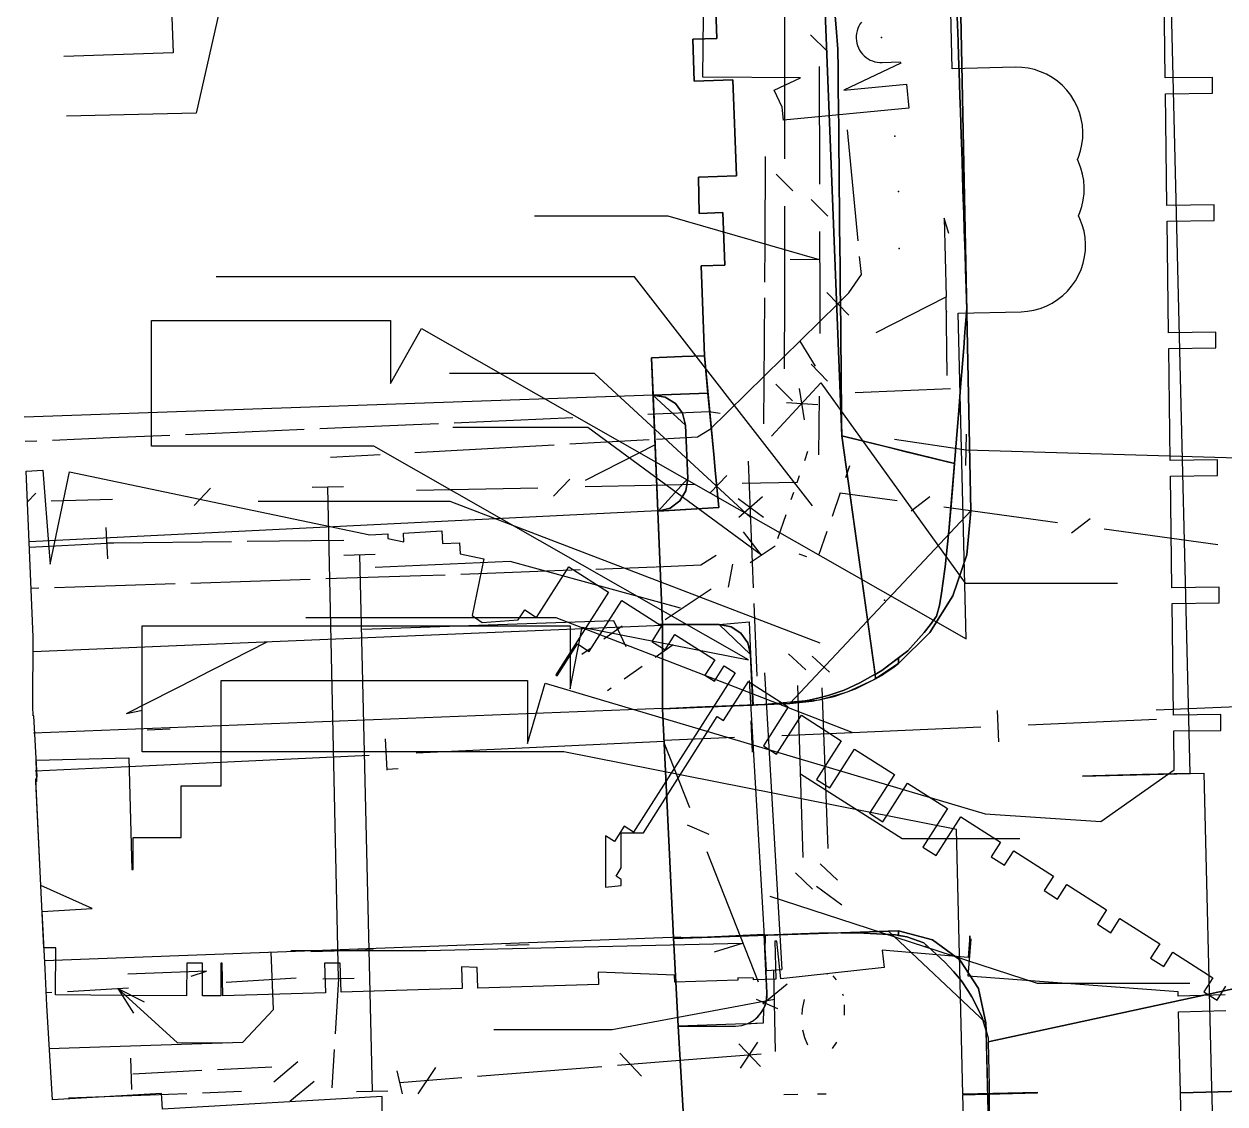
# Model space of a CAD drawing. Header units: metres. Extents: x 17314 to 17509, y 13897 to 14299.
# Drawn here: x 17349.74 to 17387.9, y 13999.59 to 14033.9 of the extents above; entities that cross this region are included whole.
import ezdxf

# ---------------------------------------------------------------- set-up
doc = ezdxf.new("R2010")
doc.units = ezdxf.units.M
for name, color, linetype in [('BOUNDARY', 7, 'Continuous'), ('BUSH', 7, 'Continuous'), ('CURB', 7, 'Continuous'), ('ELECTR_CABLE', 7, 'Continuous'), ('ELECTR_CABLE_COMM', 7, 'Continuous'), ('GAS', 7, 'Continuous'), ('GRASS', 7, 'Continuous'), ('GROUND', 7, 'Continuous'), ('HEAT', 7, 'Continuous'), ('LAMP', 7, 'Continuous'), ('OVERHEAD_POWER_LINE', 7, 'Continuous'), ('ROAD', 7, 'Continuous'), ('SEWER', 7, 'Continuous'), ('SIDEWALK_PATH', 7, 'Continuous'), ('WATER_PIPELINE', 7, 'Continuous')]:
    doc.layers.add(name, color=color, linetype=linetype)

msp = doc.modelspace()

# ---------------------------------------------------------------- linework, layer by layer
at = {"layer": 'BOUNDARY'}
msp.add_lwpolyline([(17370.74, 13998.467), (17370.52, 14002.065), (17370.381, 14004.876), (17370.022, 14012.149), (17370.031, 14014.821), (17369.676, 14023.293), (17370.655, 14023.334), (17371.362, 14023.364), (17371.256, 14026.216), (17372.006, 14026.244), (17371.944, 14027.911), (17371.193, 14027.883), (17371.171, 14029.034), (17372.375, 14029.079), (17372.261, 14032.13), (17371.037, 14032.084), (17370.987, 14033.417), (17371.752, 14033.445), (17371.696, 14034.957)], dxfattribs=at)
at = {"layer": 'BUSH'}
for p in [(17376.981, 14033.474), (17377.412, 14030.333), (17377.528, 14028.576), (17377.545, 14026.768)]:
    msp.add_point(p, dxfattribs=at)
at = {"layer": 'CURB'}
for points in [[(17370.022, 14012.149), (17374.072, 14012.315), (17379.827, 14018.431), (17379.426, 14038.38), (17376.367, 14041.319), (17370.426, 14041.2)], [(17374.919, 14041.29), (17375.722, 14020.817), (17376.799, 14013.098)], [(17379.41, 14033.625), (17379.419, 14033.344)], [(17379.451, 14032.373), (17379.476, 14031.621)], [(17379.492, 14031.122), (17379.517, 14030.37)], [(17379.498, 14022.366), (17379.438, 14021.616)], [(17369.725, 14022.115), (17349.737, 14021.409)], [(17369.725, 14022.115), (17369.716, 14022.114), (17370.758, 14021.157), (17370.829, 14019.464), (17369.89, 14018.424), (17369.88, 14018.423)], [(17379.398, 14021.117), (17379.338, 14020.367)], [(17379.299, 14019.869), (17379.238, 14019.119)], [(17349.903, 14017.467), (17369.879, 14018.445)], [(17379.085, 14017.373), (17379.009, 14016.653)], [(17378.938, 14016.13), (17378.897, 14015.818)], [(17378.897, 14015.818), (17378.831, 14015.426)], [(17350.028, 14013.968), (17370.031, 14014.799)], [(17372.902, 14012.267), (17372.825, 14013.871), (17371.826, 14014.823), (17369.89, 14014.823)], [(17378.342, 14014.574), (17378.146, 14014.355)], [(17378.547, 14014.829), (17378.342, 14014.574)], [(17370.022, 14012.155), (17350.042, 14011.371)], [(17353.654, 14011.483), (17354.386, 14011.51)], [(17370.382, 14004.853), (17377.199, 14005.096), (17380.305, 14002.175), (17382.469, 13918.617)], [(17350.393, 14004.147), (17370.611, 14004.899)], [(17365.053, 14004.637), (17365.794, 14004.662)], [(17378.406, 14004.585), (17378.378, 14004.605)], [(17350.53, 14001.357), (17356.694, 14001.56), (17357.66, 14002.596), (17357.592, 14004.415)], [(17358.853, 14004.433), (17359.593, 14004.457)], [(17360.093, 14004.474), (17360.833, 14004.498)]]:
    msp.add_lwpolyline(points, dxfattribs=at)
at = {"layer": 'ELECTR_CABLE'}
for points in [[(17376.346, 14033.961), (17376.301, 14033.896), (17376.263, 14033.828), (17376.232, 14033.756), (17376.208, 14033.681), (17376.191, 14033.604), (17376.183, 14033.526), (17376.181, 14033.448), (17376.188, 14033.369), (17376.202, 14033.292), (17376.224, 14033.217), (17376.252, 14033.144), (17376.288, 14033.074), (17376.331, 14033.008), (17376.38, 14032.946), (17376.435, 14032.89), (17376.494, 14032.839), (17376.559, 14032.795), (17376.628, 14032.757), (17376.7, 14032.726), (17376.774, 14032.702), (17376.851, 14032.685), (17376.929, 14032.676), (17377.008, 14032.675), (17377.576, 14032.694), (17377.595, 14032.655), (17375.786, 14031.8), (17377.777, 14031.991), (17377.85, 14031.224), (17373.868, 14030.844), (17373.828, 14031.262), (17373.577, 14031.795), (17374.414, 14032.191), (17371.313, 14032.207), (17371.324, 14034.141)], [(17376.243, 14027.011), (17375.907, 14030.536)], [(17373.285, 14026.945), (17373.3, 14029.696)], [(17373.276, 14025.697), (17373.285, 14026.945)], [(17376.345, 14025.944), (17376.291, 14026.513)], [(17375.947, 14025.356), (17376.345, 14025.944)], [(17373.244, 14021.198), (17373.273, 14025.197)], [(17375.252, 14025.367), (17375.952, 14024.653)], [(17375.602, 14025.01), (17375.947, 14025.356)], [(17375.602, 14025.01), (17371.516, 14021.004)], [(17374.392, 14023.823), (17374.881, 14023.028)], [(17367.867, 14022.799), (17363.263, 14022.799)], [(17372.83, 14018.21), (17367.867, 14022.799)], [(17373.49, 14020.809), (17375.053, 14022.502)], [(17374.371, 14022.318), (17374.524, 14021.33)], [(17375.053, 14022.502), (17379.647, 14016.142)], [(17376.146, 14022.196), (17379.177, 14022.324)], [(17373.965, 14021.876), (17374.964, 14021.809)], [(17363.408, 14021.236), (17367.176, 14021.401)], [(17369.56, 14021.506), (17371.494, 14021.591)], [(17371.494, 14021.591), (17371.856, 14021.537)], [(17354.872, 14020.865), (17358.64, 14021.028)], [(17359.14, 14021.049), (17359.853, 14021.08)], [(17359.853, 14021.08), (17362.112, 14021.179)], [(17362.112, 14021.179), (17362.908, 14021.214)], [(17371.516, 14021.004), (17371.14, 14020.778)], [(17349.769, 14020.646), (17350.14, 14020.662)], [(17350.639, 14020.683), (17352.488, 14020.763)], [(17352.488, 14020.763), (17354.372, 14020.844)], [(17369.6, 14020.693), (17367.083, 14020.553)], [(17371.14, 14020.778), (17369.831, 14020.705)], [(17377.398, 14020.714), (17379.675, 14020.376)], [(17379.66, 14019.876), (17379.69, 14020.876)], [(17361.05, 14020.219), (17359.481, 14020.132)], [(17366.584, 14020.525), (17362.155, 14020.28)], [(17379.675, 14020.376), (17392.245, 14020.003)], [(17372.919, 14015.991), (17372.759, 14020.018)], [(17359.891, 14019.198), (17358.891, 14019.176)], [(17359.729, 14003.574), (17359.391, 14019.187)], [(17372.43, 14018.831), (17373.237, 14018.24)], [(17372.456, 14018.231), (17373.209, 14018.89)], [(17352.403, 14016.912), (17352.351, 14017.91)], [(17349.91, 14017.282), (17352.377, 14017.411)], [(17352.596, 14017.413), (17352.377, 14017.411)], [(17356.331, 14017.453), (17352.596, 14017.413)], [(17359.895, 14017.491), (17356.831, 14017.458)], [(17359.895, 14017.031), (17360.895, 14017.055)], [(17360.395, 14017.043), (17360.799, 14000)], [(17371.244, 14016.718), (17371.73, 14017.023)], [(17362.344, 14016.382), (17363.115, 14016.407)], [(17363.615, 14016.424), (17364.194, 14016.443)], [(17364.194, 14016.443), (17367.405, 14016.568)], [(17367.904, 14016.588), (17369.799, 14016.662)], [(17369.82, 14016.662), (17371.244, 14016.718)], [(17350.707, 14016.002), (17352.64, 14016.065)], [(17352.64, 14016.065), (17354.535, 14016.127)], [(17355.035, 14016.143), (17358.825, 14016.267)], [(17359.325, 14016.283), (17362.344, 14016.382)], [(17379.647, 14016.142), (17384.483, 14016.142)], [(17349.965, 14015.978), (17350.207, 14015.985)], [(17373.031, 14013.189), (17372.939, 14015.491)], [(17372.784, 14013.041), (17373.319, 14003.835)], [(17373.271, 14013.29), (17373.819, 14003.865)], [(17373.433, 14006.191), (17381.932, 14003.435)], [(17373.319, 14003.835), (17373.819, 14003.865)], [(17373.619, 14001.259), (17373.569, 14003.85)], [(17356.16, 14003.468), (17358.39, 14003.599)], [(17360.229, 14003.585), (17359.229, 14003.563)], [(17359.729, 14003.574), (17359.624, 14001.827)], [(17381.932, 14003.435), (17386.781, 14003.435)], [(17350.443, 14003.131), (17350.62, 14003.141)], [(17351.119, 14003.171), (17353.053, 14003.285)], [(17352.719, 14003.265), (17354.61, 14001.539)], [(17352.719, 14003.265), (17353.215, 14002.474)], [(17352.719, 14003.265), (17353.552, 14002.843)], [(17373.216, 14002.771), (17373.983, 14003.414)], [(17373.587, 14002.915), (17368.427, 14001.953)], [(17368.427, 14001.953), (17364.67, 14001.953)], [(17354.61, 14001.539), (17356.204, 14001.543)], [(17373.048, 14001.556), (17372.49, 14000.727)], [(17359.593, 14001.328), (17359.52, 14000.111)], [(17368.669, 14001.208), (17369.356, 14000.481)], [(17370.573, 14000.984), (17373.157, 14001.187)], [(17372.45, 14001.507), (17373.138, 14000.78)], [(17353.126, 14001.052), (17353.156, 14000.052)], [(17355.89, 14000.689), (17357.607, 14000.775)], [(17357.671, 14000.3), (17358.439, 14000.94)], [(17364.151, 14000.477), (17368.1, 14000.788)], [(17368.599, 14000.828), (17370.573, 14000.984)], [(17353.2, 14000.554), (17355.391, 14000.664)], [(17361.765, 13999.916), (17361.591, 14000.646)], [(17361.678, 14000.281), (17363.116, 14000.395)], [(17362.812, 14000.748), (17362.254, 13999.918)], [(17363.116, 14000.395), (17363.653, 14000.437)], [(17355.412, 13999.951), (17356.653, 14000)], [(17358.187, 13999.68), (17358.956, 14000.32)], [(17360.299, 13999.988), (17361.299, 14000.012)], [(17351.146, 13999.784), (17353.163, 13999.863)], [(17353.163, 13999.863), (17354.912, 13999.932)]]:
    msp.add_lwpolyline(points, dxfattribs=at)
at = {"layer": 'ELECTR_CABLE_COMM'}
for points in [[(17373.901, 14034.172), (17373.9, 14032.196)], [(17374.733, 14033.56), (17375.265, 14033.031)], [(17375.001, 14032.546), (17375.012, 14028.812)], [(17373.9, 14032.196), (17373.899, 14029.613)], [(17373.634, 14029.128), (17374.164, 14028.598)], [(17374.748, 14028.326), (17375.28, 14027.797)], [(17373.899, 14028.113), (17373.898, 14025.287)], [(17370.211, 14027.794), (17365.961, 14027.794)], [(17375.019, 14026.408), (17370.211, 14027.794)], [(17375.016, 14027.312), (17375.022, 14025.325)], [(17375.019, 14026.408), (17374.085, 14026.417)], [(17369.138, 14025.867), (17355.845, 14025.867)], [(17374.791, 14018.596), (17369.138, 14025.867)], [(17373.898, 14025.287), (17373.897, 14022.947)], [(17375.022, 14025.325), (17375.026, 14024.066)], [(17374.749, 14023.096), (17375.273, 14022.56)], [(17373.632, 14022.462), (17374.162, 14021.932)], [(17375.002, 14022.078), (17374.979, 14020.211)], [(17367.657, 14021.088), (17363.365, 14021.088)], [(17373.173, 14017.032), (17367.657, 14021.088)], [(17374.548, 14020.032), (17374.649, 14020.326)], [(17375.972, 14019.867), (17375.84, 14019.486)], [(17372.068, 14019.555), (17371.549, 14019.014)], [(17374.308, 14019.339), (17374.384, 14019.559)], [(17355.662, 14019.153), (17355.147, 14018.608)], [(17366.068, 14019.16), (17362.213, 14019.077)], [(17367.077, 14019.447), (17366.559, 14018.906)], [(17369.672, 14019.239), (17367.568, 14019.193)], [(17371.059, 14019.269), (17369.672, 14019.239)], [(17374.308, 14019.339), (17372.558, 14019.301)], [(17350.111, 14018.993), (17349.85, 14018.717)], [(17352.551, 14018.798), (17350.603, 14018.742)], [(17363.28, 14018.728), (17357.173, 14018.728)], [(17375.033, 14014.236), (17363.28, 14018.728)], [(17374.12, 14018.797), (17374.201, 14019.03)], [(17375.675, 14019.01), (17375.413, 14018.251)], [(17375.675, 14019.01), (17377.481, 14018.763)], [(17377.926, 14018.435), (17378.523, 14018.888)], [(17373.692, 14017.562), (17373.956, 14018.324)], [(17378.968, 14018.559), (17382.58, 14018.065)], [(17383.024, 14017.737), (17383.621, 14018.19)], [(17373.173, 14017.032), (17372.596, 14017.767)], [(17375.249, 14017.778), (17374.985, 14017.016)], [(17384.066, 14017.862), (17387.678, 14017.368)], [(17372.815, 14016.793), (17373.61, 14017.325)], [(17365.184, 14016.822), (17360.896, 14016.641)], [(17370.601, 14015.34), (17365.184, 14016.822)], [(17374.609, 14016.979), (17374.37, 14017.062)], [(17372.119, 14016.008), (17372.265, 14016.743)], [(17370.115, 14014.984), (17371.569, 14015.958)], [(17368.481, 14014.937), (17360.493, 14014.666)], [(17368.875, 14014.111), (17368.481, 14014.937)], [(17368.164, 14014.375), (17368.743, 14014.78)], [(17370.37, 14014.184), (17369.791, 14013.779)], [(17367.466, 14013.885), (17367.755, 14014.088)], [(17374.577, 14013.384), (17374.031, 14013.898)], [(17374.784, 14013.821), (17375.333, 14013.311)], [(17369.382, 14013.492), (17368.803, 14013.087)], [(17368.394, 14012.8), (17368.281, 14012.721)], [(17374.498, 14007.428), (17374.328, 14012.891)], [(17375.087, 14012.816), (17375.28, 14007.713)], [(17370.892, 14009), (17370.075, 14011.07)], [(17374.416, 14010.077), (17377.637, 14008.025)], [(17371.511, 14008.153), (17370.824, 14008.452)], [(17377.637, 14008.025), (17381.377, 14008.025)], [(17373.077, 14003.465), (17371.443, 14007.605)], [(17374.795, 14006.421), (17374.249, 14006.935)], [(17375.034, 14007.218), (17375.583, 14006.708)], [(17375.725, 14005.911), (17374.919, 14006.503)], [(17372.563, 14004.691), (17362.513, 14004.457)], [(17372.563, 14004.691), (17371.669, 14004.42)], [(17362.513, 14004.457), (17358.221, 14004.457)], [(17375.237, 14003.739), (17375.276, 14003.733)], [(17375.434, 14003.662), (17375.549, 14003.541)], [(17375.749, 14003.088), (17375.763, 14003.039)], [(17373.696, 14002.618), (17373.009, 14002.917)], [(17374.477, 14002.604), (17374.535, 14002.914)], [(17375.802, 14002.739), (17375.8, 14002.42)], [(17374.467, 14002.439), (17374.477, 14002.604)], [(17374.546, 14001.693), (17374.49, 14001.941)], [(17374.646, 14001.46), (17374.546, 14001.693)], [(17375.56, 14001.553), (17375.418, 14001.352)], [(17374.323, 13999.89), (17373.878, 13999.883)], [(17375.224, 13999.905), (17374.955, 13999.901)]]:
    msp.add_lwpolyline(points, dxfattribs=at)
at = {"layer": 'GAS'}
for points in [[(17387.911, 14003.061), (17386.412, 14003.024), (17386.408, 14003.159), (17379.743, 14003.658), (17379.831, 14004.832), (17379.79, 14004.834), (17379.797, 14004.936), (17379.738, 14004.248), (17377.006, 14004.481), (17377.065, 14003.925), (17373.785, 14003.574), (17373.657, 14004.765), (17373.596, 14004.77), (17373.632, 14003.563), (17372.919, 14003.542), (17372.917, 14003.587), (17372.416, 14003.606), (17372.419, 14003.526), (17370.413, 14003.465), (17370.406, 14003.685), (17367.982, 14003.78), (17367.994, 14003.392), (17364.155, 14003.275), (17364.135, 14003.931), (17363.634, 14003.951), (17363.655, 14003.26), (17359.816, 14003.143), (17359.788, 14004.063), (17359.288, 14004.063), (17359.316, 14003.128), (17356.06, 14003.029), (17356.029, 14004.063), (17355.994, 14004.063), (17355.988, 14003.028), (17355.405, 14003.031), (17355.411, 14004.063), (17354.911, 14004.063), (17354.905, 14003.034), (17352.985, 14003.044), (17350.741, 14003.057), (17350.749, 14004.557), (17350.372, 14004.559), (17350.112, 14009.836), (17350.142, 14009.838), (17350.124, 14010.514), (17353.064, 14010.592), (17353.158, 14007.043), (17353.202, 14007.043), (17353.202, 14008.063), (17354.731, 14008.063), (17354.731, 14009.704), (17355.999, 14009.704), (17355.999, 14013.047), (17365.733, 14013.047), (17365.733, 14011.047), (17366.302, 14012.964), (17380.279, 14008.811), (17383.958, 14008.565), (17386.288, 14010.204), (17386.272, 14011.443), (17387.772, 14011.463), (17387.765, 14011.963), (17386.265, 14011.943), (17386.219, 14015.492), (17387.719, 14015.511), (17387.712, 14016.011), (17386.212, 14015.992), (17386.166, 14019.54), (17387.665, 14019.56), (17387.659, 14020.06), (17386.159, 14020.04), (17386.112, 14023.589), (17387.612, 14023.609), (17387.606, 14024.109), (17386.106, 14024.089), (17386.059, 14027.638), (17387.559, 14027.657), (17387.552, 14028.157), (17386.053, 14028.138), (17386.006, 14031.686), (17387.506, 14031.706), (17387.499, 14032.206), (17385.999, 14032.186), (17385.953, 14035.735)], [(17388.031, 13998.198), (17386.531, 13998.161), (17386.487, 13999.951), (17388.486, 14000), (17386.487, 13999.952), (17386.424, 14002.525), (17387.924, 14002.561)]]:
    msp.add_lwpolyline(points, dxfattribs=at)
at = {"layer": 'GRASS'}
for points in [[(17374.944, 14040.648), (17375.722, 14020.817), (17375.713, 14021.76), (17375.705, 14022.512), (17375.7, 14023.011), (17375.693, 14023.763), (17375.688, 14024.263), (17375.68, 14025.015), (17375.675, 14025.515), (17375.668, 14026.267), (17375.663, 14026.767), (17375.655, 14027.519), (17375.65, 14028.019), (17375.643, 14028.771), (17375.638, 14029.271), (17375.631, 14030.023), (17375.626, 14030.523), (17375.618, 14031.274), (17375.613, 14031.774), (17375.606, 14032.526), (17375.601, 14033.026), (17375.6, 14033.1), (17375.542, 14033.776), (17375.499, 14034.274)], [(17379.393, 14034.125), (17379.41, 14033.625), (17379.419, 14033.344), (17379.435, 14032.873), (17379.451, 14032.373), (17379.476, 14031.621), (17379.492, 14031.122), (17379.517, 14030.37), (17379.533, 14029.87), (17379.558, 14029.118), (17379.574, 14028.618), (17379.599, 14027.866), (17379.615, 14027.366), (17379.64, 14026.614), (17379.657, 14026.115), (17379.697, 14024.873), (17379.426, 14038.38)], [(17375.499, 14034.274), (17375.542, 14033.776), (17375.6, 14033.1), (17375.601, 14033.026), (17375.606, 14032.526), (17375.613, 14031.774), (17375.618, 14031.274), (17375.626, 14030.523), (17375.631, 14030.023), (17375.638, 14029.271), (17375.643, 14028.771), (17375.65, 14028.019), (17375.655, 14027.519), (17375.663, 14026.767), (17375.668, 14026.267), (17375.675, 14025.515), (17375.68, 14025.015), (17375.688, 14024.263), (17375.693, 14023.763), (17375.7, 14023.011), (17375.705, 14022.512), (17375.713, 14021.76), (17375.718, 14021.26), (17375.722, 14020.817), (17376.022, 14020.743), (17376.508, 14020.624), (17377.238, 14020.444), (17377.723, 14020.324), (17379.304, 14019.935), (17379.398, 14021.117), (17379.438, 14021.616), (17379.498, 14022.366), (17379.537, 14022.864), (17379.597, 14023.614), (17379.637, 14024.113), (17379.697, 14024.873), (17379.657, 14026.115), (17379.64, 14026.614), (17379.615, 14027.366), (17379.599, 14027.866), (17379.574, 14028.618), (17379.558, 14029.118), (17379.533, 14029.87), (17379.517, 14030.37), (17379.492, 14031.122), (17379.476, 14031.621), (17379.451, 14032.373), (17379.435, 14032.873), (17379.419, 14033.344), (17379.41, 14033.625), (17379.393, 14034.125)]]:
    msp.add_lwpolyline(points, dxfattribs=at)
for points in [[(17379.697, 14024.873), (17379.637, 14024.113), (17379.597, 14023.614), (17379.537, 14022.864), (17379.498, 14022.366), (17379.438, 14021.616), (17379.398, 14021.117), (17379.304, 14019.935), (17379.238, 14019.119), (17379.197, 14018.621), (17379.129, 14017.79), (17379.009, 14016.653), (17378.938, 14016.13), (17378.897, 14015.818), (17378.831, 14015.426), (17378.738, 14015.092), (17378.547, 14014.829), (17378.342, 14014.574), (17377.823, 14013.993), (17377.523, 14013.766), (17377.523, 14013.583), (17378.516, 14014.566), (17379.247, 14015.735), (17379.692, 14017.04), (17379.827, 14018.431)], [(17370.829, 14019.464), (17370.758, 14021.157), (17370.664, 14021.541), (17370.438, 14021.848), (17370.115, 14022.05), (17369.725, 14022.115), (17369.88, 14018.423), (17370.27, 14018.524), (17370.572, 14018.752), (17370.769, 14019.076)], [(17375.722, 14020.817), (17376.779, 14013.241), (17376.994, 14013.367), (17377.823, 14013.993), (17378.342, 14014.574), (17378.547, 14014.829), (17378.738, 14015.092), (17378.831, 14015.426), (17378.897, 14015.818), (17379.009, 14016.653), (17379.129, 14017.79), (17379.304, 14019.935)], [(17370.031, 14014.821), (17370.022, 14012.149), (17371.12, 14012.196), (17372.898, 14012.268), (17372.825, 14013.871), (17372.733, 14014.244), (17372.516, 14014.546), (17372.203, 14014.749), (17371.826, 14014.823)], [(17376.779, 14013.241), (17376.799, 14013.098), (17376.986, 14013.209), (17377.17, 14013.327), (17377.348, 14013.452), (17377.523, 14013.583), (17377.523, 14013.766), (17376.994, 14013.367)]]:
    msp.add_lwpolyline(points, close=True, dxfattribs=at)
at = {"layer": 'GROUND'}
for points in [[(17378.205, 14040.736), (17378.527, 14040.463), (17378.806, 14040.148), (17379.038, 14039.797), (17379.22, 14039.416), (17379.306, 14039.165), (17379.369, 14038.907), (17379.409, 14038.645), (17379.426, 14038.38), (17379.827, 14018.431), (17379.692, 14017.04), (17379.247, 14015.735), (17378.516, 14014.566), (17377.523, 14013.583), (17376.799, 14013.103), (17376.783, 14013.243), (17375.722, 14020.817), (17374.919, 14041.29), (17376.367, 14041.319), (17376.858, 14041.289), (17377.334, 14041.179), (17377.786, 14040.994)], [(17370.031, 14014.821), (17371.826, 14014.823), (17372.203, 14014.749), (17372.516, 14014.546), (17372.733, 14014.244), (17372.825, 14013.871), (17372.902, 14012.268), (17371.12, 14012.196), (17370.022, 14012.149)]]:
    msp.add_lwpolyline(points, close=True, dxfattribs=at)
at = {"layer": 'HEAT'}
for points in [[(17385.959, 14043.939), (17386.779, 14010.094), (17385.28, 14010.058), (17383.697, 14010.02), (17383.377, 14010.012), (17387.229, 14010.104), (17387.468, 14000.107), (17387.585, 13996.201), (17385.302, 13996.133), (17385.302, 13996.129), (17387.971, 13996.201)], [(17379.622, 13998.176), (17379.571, 13999.882), (17381.935, 13999.953), (17381.948, 13999.963), (17379.571, 13999.906), (17379.37, 14008.314), (17366.892, 14010.783), (17353.491, 14010.783), (17353.491, 14014.783), (17367.088, 14014.783), (17367.088, 14012.783), (17367.476, 14014.745), (17372.763, 14013.699), (17360.849, 14020.485), (17353.791, 14020.485), (17353.791, 14024.485), (17361.379, 14024.485), (17361.379, 14022.485), (17362.368, 14024.223), (17379.674, 14014.366), (17379.423, 14024.713), (17381.422, 14024.762), (17381.628, 14024.777), (17381.831, 14024.812), (17382.03, 14024.867), (17382.222, 14024.941), (17382.406, 14025.034), (17382.58, 14025.144), (17382.743, 14025.271), (17382.892, 14025.413), (17383.027, 14025.569), (17383.145, 14025.737), (17383.247, 14025.917), (17383.331, 14026.105), (17383.395, 14026.301), (17383.44, 14026.502), (17383.466, 14026.706), (17383.471, 14026.912), (17383.456, 14027.118), (17383.421, 14027.321), (17383.366, 14027.519), (17383.292, 14027.712), (17383.242, 14027.81), (17383.287, 14027.911), (17383.351, 14028.107), (17383.397, 14028.308), (17383.422, 14028.513), (17383.427, 14028.719), (17383.412, 14028.924), (17383.377, 14029.127), (17383.322, 14029.326), (17383.248, 14029.518), (17383.21, 14029.594), (17383.244, 14029.671), (17383.309, 14029.867), (17383.354, 14030.068), (17383.379, 14030.272), (17383.384, 14030.478), (17383.369, 14030.684), (17383.334, 14030.887), (17383.279, 14031.086), (17383.205, 14031.278), (17383.112, 14031.462), (17383.002, 14031.636), (17382.876, 14031.799), (17382.733, 14031.948), (17382.577, 14032.083), (17382.409, 14032.201), (17382.23, 14032.303), (17382.041, 14032.386), (17381.846, 14032.451), (17381.645, 14032.496), (17381.44, 14032.522), (17381.234, 14032.527), (17379.235, 14032.478), (17378.961, 14043.773)]]:
    msp.add_lwpolyline(points, dxfattribs=at)
at = {"layer": 'LAMP'}
for p in [(17379.049, 14024.754), (17377.076, 14015.601)]:
    msp.add_point(p, dxfattribs=at)
at = {"layer": 'OVERHEAD_POWER_LINE'}
for points in [[(17378.975, 14027.736), (17379.044, 14025.237)], [(17379.122, 14027.241), (17378.975, 14027.736)], [(17376.815, 14024.104), (17379.044, 14025.237)], [(17379.072, 14022.737), (17379.044, 14025.237)], [(17369.796, 14020.536), (17367.567, 14019.403)], [(17357.453, 14014.262), (17355.224, 14013.129)], [(17352.994, 14012), (17355.224, 14013.129)], [(17352.994, 14012), (17353.501, 14012.107)], [(17355.537, 14003.808), (17353.039, 14003.714)], [(17355.044, 14003.656), (17355.537, 14003.808)]]:
    msp.add_lwpolyline(points, dxfattribs=at)
at = {"layer": 'ROAD'}
for points in [[(17379.426, 14038.38), (17379.827, 14018.431), (17379.692, 14017.04), (17379.247, 14015.735), (17378.516, 14014.566), (17377.523, 14013.583), (17376.743, 14013.066), (17375.897, 14012.679), (17375.001, 14012.426), (17374.072, 14012.315), (17371.12, 14012.196), (17370.022, 14012.149), (17370.381, 14004.876), (17371.451, 14004.892), (17377.523, 14005.09), (17378.601, 14004.804), (17379.476, 14004.169), (17380.069, 14003.266), (17380.305, 14002.175), (17380.311, 14001.92), (17380.37, 14001.7), (17380.374, 14001.563), (17394.337, 14004.583), (17389.652, 14164.512)], [(17394.337, 14004.583), (17380.374, 14001.563), (17380.386, 14001.1), (17380.399, 14000.6), (17380.409, 14000.207), (17380.411, 13998.049), (17382.469, 13918.617)]]:
    msp.add_lwpolyline(points, dxfattribs=at)
at = {"layer": 'SEWER'}
for points in [[(17354.206, 14040.321), (17354.472, 14032.985)], [(17354.472, 14032.985), (17351.003, 14032.863)], [(17361.118, 13997.208), (17361.118, 13999.827), (17354.138, 13999.431), (17354.11, 13999.924), (17350.639, 13999.721), (17350.463, 14002.727), (17350.405, 14003.89), (17350.315, 14005.713), (17351.904, 14005.805), (17350.275, 14006.539), (17350.109, 14009.903), (17350.151, 14009.997), (17350.048, 14011.92), (17350.029, 14011.924), (17350.022, 14012.217), (17350.03, 14014.436), (17349.809, 14019.692), (17350.34, 14019.732), (17350.537, 14017.121), (17350.54, 14017.122), (17350.547, 14016.994), (17350.566, 14016.741), (17351.182, 14019.677), (17360.731, 14017.672), (17361.294, 14017.703), (17361.303, 14017.552), (17361.809, 14017.446), (17361.794, 14017.73), (17363.017, 14017.796), (17363.039, 14017.394), (17363.574, 14017.423), (17363.593, 14017.072), (17364.351, 14016.913), (17363.973, 14015.11), (17364.292, 14014.885), (17365.443, 14014.972), (17365.649, 14015.29), (17366.02, 14015.05), (17367.047, 14016.66), (17368.312, 14015.853), (17366.636, 14013.227), (17366.678, 14013.197), (17367.329, 14014.206), (17367.701, 14013.966), (17368.733, 14015.584), (17369.998, 14014.778), (17369.685, 14014.287), (17370.107, 14014.019), (17370.419, 14014.509), (17371.684, 14013.702), (17371.374, 14013.216), (17371.679, 14013.022), (17371.988, 14013.508), (17372.336, 14013.286), (17369.109, 14008.228), (17368.806, 14008.421), (17368.498, 14007.935), (17368.213, 14008.116), (17368.218, 14006.482), (17368.718, 14006.532), (17368.717, 14006.73), (17368.552, 14006.834), (17368.716, 14007.093), (17368.713, 14008.21), (17369.426, 14008.212), (17371.767, 14011.901), (17371.965, 14011.775), (17372.757, 14013.017), (17374.022, 14012.21), (17373.231, 14010.971), (17373.654, 14010.704), (17374.443, 14011.942), (17375.708, 14011.135), (17374.92, 14009.9), (17375.342, 14009.632), (17376.129, 14010.866), (17377.394, 14010.059), (17376.609, 14008.829), (17377.031, 14008.561), (17377.816, 14009.79), (17379.08, 14008.984), (17378.298, 14007.757), (17378.72, 14007.489), (17379.502, 14008.715), (17380.766, 14007.908), (17380.471, 14007.444), (17380.893, 14007.176), (17381.188, 14007.639), (17382.452, 14006.832), (17382.159, 14006.373), (17382.582, 14006.105), (17382.874, 14006.563), (17384.138, 14005.757), (17383.848, 14005.301), (17384.27, 14005.034), (17384.56, 14005.488), (17385.825, 14004.681), (17385.537, 14004.23), (17385.959, 14003.962), (17386.246, 14004.412), (17387.511, 14003.605), (17387.226, 14003.159), (17387.601, 14002.921), (17387.648, 14002.891), (17387.932, 14003.336)]]:
    msp.add_lwpolyline(points, dxfattribs=at)
at = {"layer": 'SIDEWALK_PATH'}
for points in [[(17371.696, 14034.957), (17371.752, 14033.445), (17370.987, 14033.417), (17371.037, 14032.084), (17372.261, 14032.13), (17372.375, 14029.079), (17371.171, 14029.034), (17371.193, 14027.883), (17371.944, 14027.911), (17372.006, 14026.244), (17371.256, 14026.216), (17371.362, 14023.364), (17371.654, 14020.224), (17371.7, 14019.726), (17371.811, 14018.539), (17369.88, 14018.423), (17370.031, 14014.821), (17371.826, 14014.823), (17372.776, 14014.913), (17372.825, 14013.871), (17372.902, 14012.268), (17374.691, 14012.425), (17375.008, 14012.496), (17375.323, 14012.585), (17375.794, 14012.742), (17376.297, 14012.975), (17376.783, 14013.243), (17375.722, 14020.817), (17374.919, 14041.29)], [(17380.411, 13998.076), (17380.311, 14001.916), (17380.17, 14002.371), (17380.007, 14002.699), (17379.947, 14002.82), (17379.851, 14002.995), (17379.748, 14003.167), (17379.528, 14003.501), (17379.27, 14003.807), (17379.135, 14003.955), (17378.994, 14004.097), (17378.33, 14004.715), (17377.793, 14004.904), (17377.429, 14004.963), (17376.426, 14005.021), (17375.658, 14005.031), (17374.991, 14005.017), (17373.291, 14004.957), (17373.279, 14004.439), (17373.343, 14003.114), (17373.341, 14002.986), (17373.322, 14002.859), (17373.288, 14002.736), (17373.238, 14002.618), (17373.227, 14002.158), (17372.844, 14002.145), (17372.344, 14002.128), (17370.52, 14002.065), (17370.74, 13998.467)]]:
    msp.add_lwpolyline(points, dxfattribs=at)
for points in [[(17371.362, 14023.364), (17370.655, 14023.334), (17369.676, 14023.293), (17369.725, 14022.115), (17371.472, 14022.176)], [(17370.829, 14019.464), (17370.769, 14019.076), (17370.572, 14018.752), (17370.27, 14018.524), (17369.89, 14018.424), (17371.811, 14018.539), (17371.7, 14019.726), (17371.654, 14020.224), (17371.472, 14022.176), (17369.725, 14022.115), (17370.115, 14022.05), (17370.438, 14021.848), (17370.664, 14021.541), (17370.758, 14021.157)], [(17372.825, 14013.871), (17372.733, 14014.244), (17372.516, 14014.546), (17372.203, 14014.749), (17371.826, 14014.823), (17372.776, 14014.913)], [(17376.783, 14013.243), (17376.297, 14012.975), (17375.794, 14012.742), (17375.323, 14012.585), (17375.008, 14012.496), (17374.691, 14012.425), (17374.072, 14012.315), (17374.786, 14012.387), (17375.483, 14012.543), (17376.156, 14012.781), (17376.799, 14013.098)], [(17370.52, 14002.065), (17372.344, 14002.066), (17372.546, 14002.087), (17372.738, 14002.147), (17372.914, 14002.244), (17373.068, 14002.376), (17373.192, 14002.537), (17373.281, 14002.717), (17373.332, 14002.912), (17373.343, 14003.114), (17373.253, 14004.981), (17371.451, 14004.892), (17370.381, 14004.876)], [(17377.523, 14005.09), (17375.695, 14005.03), (17376.426, 14005.021), (17377.429, 14004.963), (17377.523, 14004.947)], [(17377.523, 14005.09), (17377.523, 14004.947), (17377.793, 14004.904), (17378.33, 14004.715), (17378.994, 14004.097), (17379.135, 14003.955), (17379.27, 14003.807), (17379.528, 14003.501), (17379.748, 14003.167), (17379.851, 14002.995), (17379.947, 14002.82), (17380.007, 14002.699), (17380.17, 14002.371), (17380.311, 14001.916), (17380.305, 14002.175), (17380.069, 14003.266), (17379.476, 14004.169), (17378.601, 14004.804)], [(17372.722, 14002.141), (17372.882, 14002.223), (17373.023, 14002.332), (17373.143, 14002.465), (17373.238, 14002.618), (17373.227, 14002.158)]]:
    msp.add_lwpolyline(points, close=True, dxfattribs=at)
at = {"layer": 'WATER_PIPELINE'}
for points in [[(17357.633, 14041.778), (17355.208, 14031.066)], [(17355.208, 14031.066), (17351.082, 14030.975)], [(17366.649, 14015.042), (17358.692, 14015.042)], [(17376.058, 14011.396), (17366.649, 14015.042)], [(17385.717, 14012.114), (17398.856, 14012.659)], [(17380.664, 14012.093), (17380.707, 14011.096)], [(17372.836, 14011.762), (17372.877, 14010.765)], [(17376.058, 14011.396), (17380.144, 14011.573)], [(17381.643, 14011.637), (17385.729, 14011.814)], [(17361.218, 14011.197), (17361.265, 14010.201)], [(17362.199, 14010.745), (17370.073, 14011.115)], [(17370.071, 14011.15), (17372.315, 14011.242)], [(17373.814, 14011.304), (17376.058, 14011.396)], [(17352.826, 14010.305), (17360.7, 14010.675)], [(17350.095, 14010.177), (17352.826, 14010.305)], [(17361.263, 14010.233), (17361.625, 14010.25)]]:
    msp.add_lwpolyline(points, dxfattribs=at)

doc.saveas('drawing.dxf')
